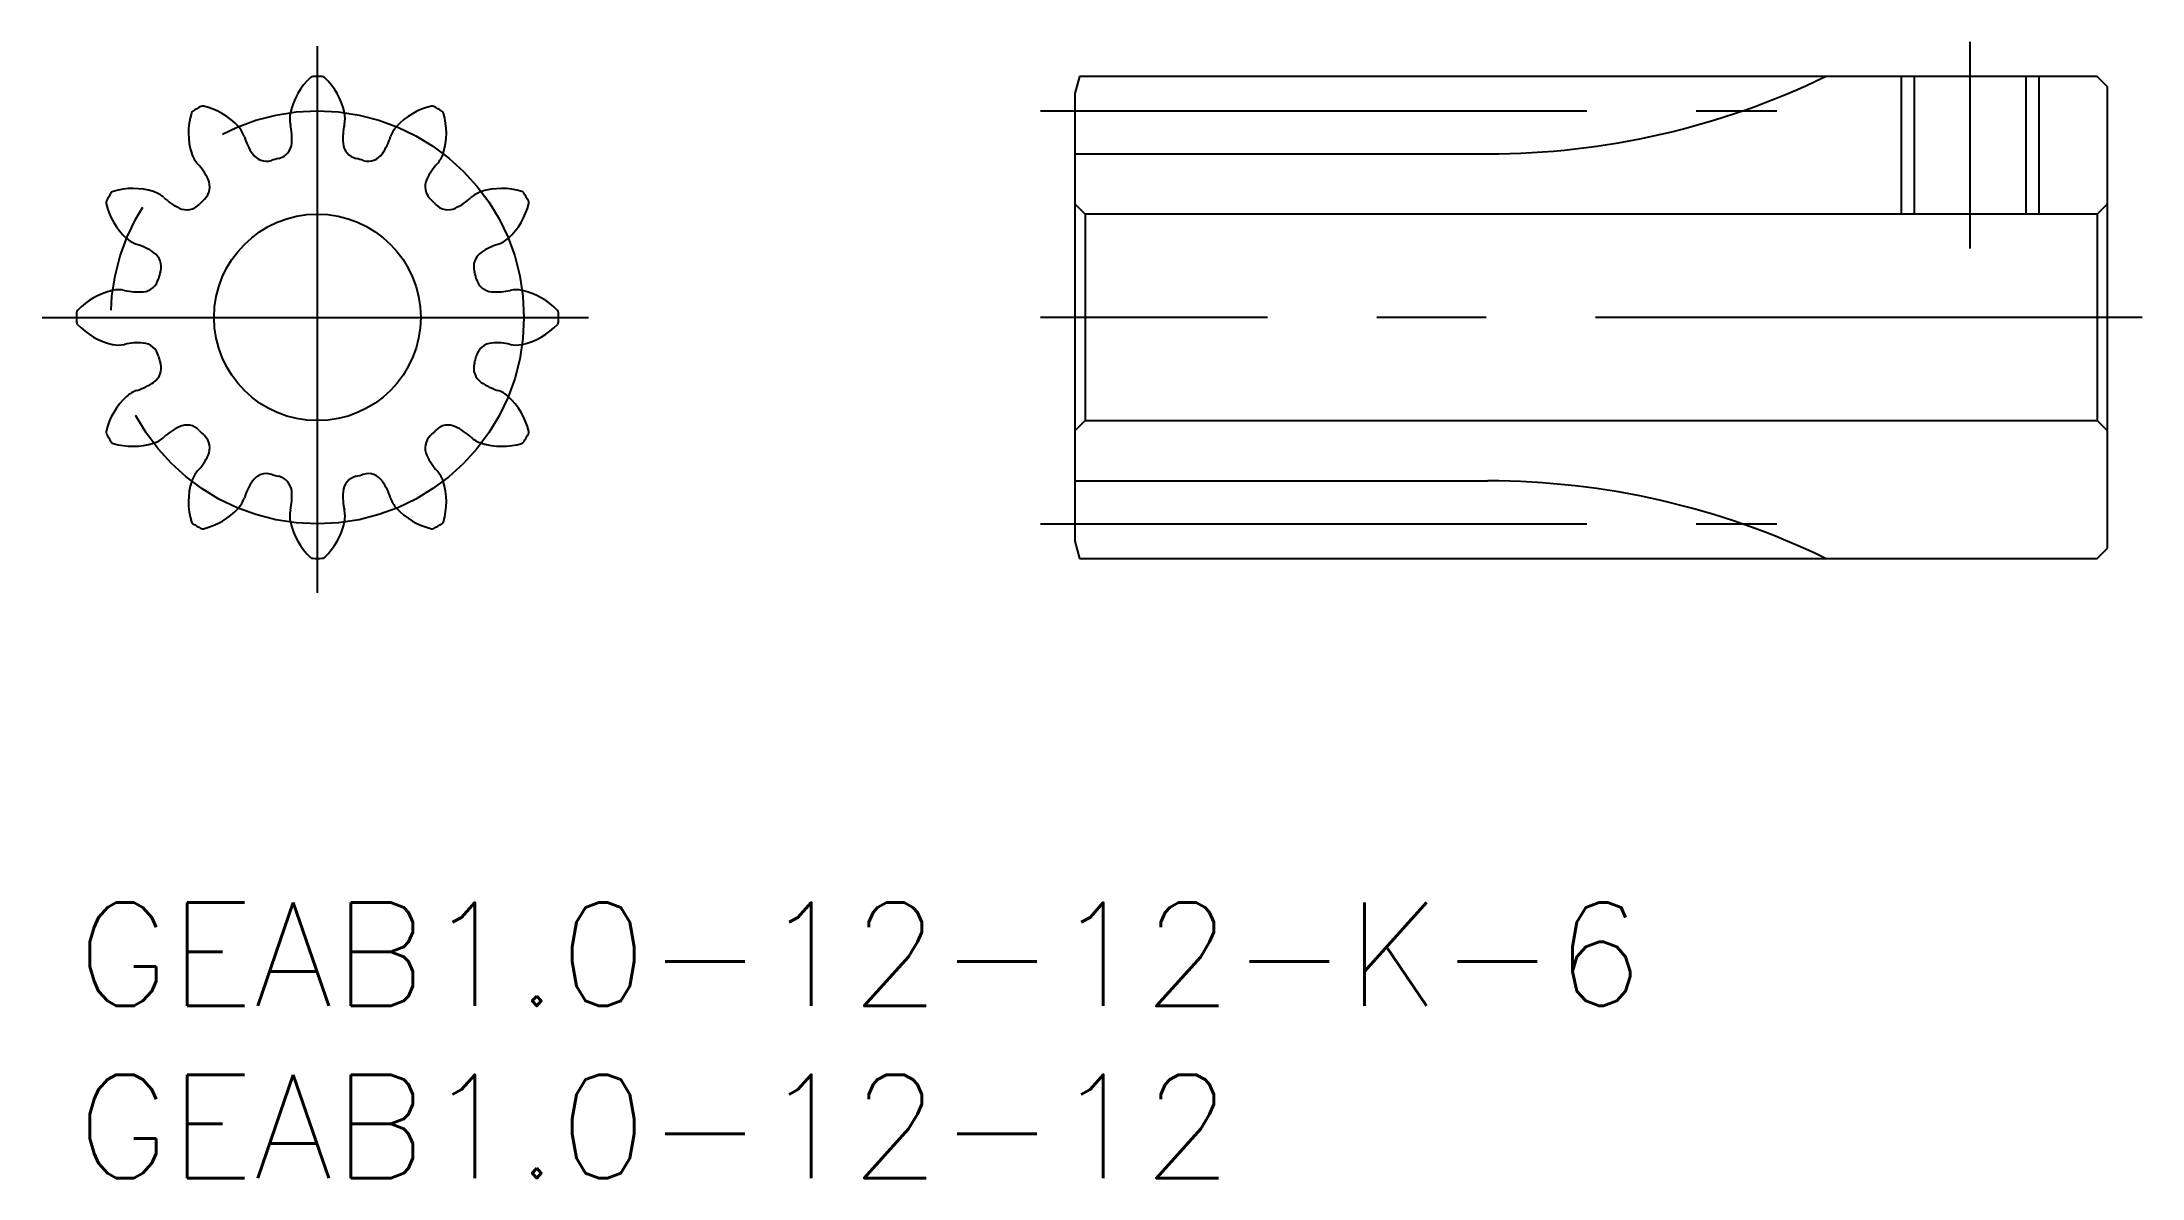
# Model space of a CAD drawing. Extents: x -1 to 60, y -8 to 25.
import ezdxf

# ---------------------------------------------------------------- set-up
doc = ezdxf.new("R2010")
doc.units = 0
doc.header["$LTSCALE"] = 0.5
doc.linetypes.add('CENTER', pattern=[50.8, 31.75, -6.35, 6.35, -6.35])
for name, color, linetype in [('MSM_CENTER', 1, 'CENTER'), ('MSM_CONTINUOUS', 7, 'CONTINUOUS'), ('MSM_NARROW', 5, 'CONTINUOUS'), ('MSM_PART_NUMBER', 7, 'CONTINUOUS')]:
    doc.layers.add(name, color=color, linetype=linetype)
doc.styles.get("Standard").update_dxf_attribs({"font": 'txt.shx', "height": 1, "bigfont": 'bigfont.shx'})

# ---------------------------------------------------------------- blocks, each defined once
blk = doc.blocks.new('*U3')
at = {"layer": 'MSM_PART_NUMBER'}
blk.add_text('GEAB1.0-12-12', height=3, dxfattribs=at).set_placement((0, -8))
blk = doc.blocks.new('*U4')
at = {"layer": 'MSM_PART_NUMBER'}
blk.add_text('GEAB1.0-12-12-K-6', height=3, dxfattribs=at).set_placement((0, -3))

msp = doc.modelspace()

# ---------------------------------------------------------------- linework, layer by layer
at = {"layer": 'MSM_CENTER'}
for p, q in [((7, 9), (7, 25)), ((55, 25), (55, 19)), ((28, 23), (49.395, 23)), ((-1, 17), (15, 17)), ((60, 17), (28, 17)), ((28, 11), (49.395, 11))]:
    msp.add_line(p, q, dxfattribs=at)
msp.add_circle((7, 17), 6, dxfattribs=at)
at = {"layer": 'MSM_CONTINUOUS'}
for p, q in [((29.134, 24), (29, 23.5)), ((58.7, 24), (29.134, 24)), ((53.379, 24), (53.379, 20)), ((56.621, 24), (56.621, 20)), ((59, 23.7), (58.7, 24)), ((29, 23.5), (29, 10.5)), ((59, 10.3), (59, 23.7)), ((29, 21.75), (41, 21.75)), ((29, 20.3), (29.3, 20)), ((58.7, 20), (59, 20.3)), ((29.3, 20), (29.3, 14)), ((58.7, 20), (29.3, 20)), ((58.7, 20), (58.7, 14)), ((29.3, 14), (29, 13.7)), ((29.3, 14), (58.7, 14)), ((59, 13.7), (58.7, 14)), ((29, 12.25), (41, 12.25)), ((29, 10.5), (29.134, 10)), ((29.134, 10), (58.7, 10)), ((58.7, 10), (59, 10.3))]:
    msp.add_line(p, q, dxfattribs=at)
msp.add_circle((7, 17), 3, dxfattribs=at)
for centre, radius, start, end in [((8.169, 22.516), 2, 133.29336, 167.5), ((6.867, 23.899), 0.1, 91.10828, 133.29336), ((7, 17), 7, 88.89172, 91.10828), ((7.133, 23.899), 0.1, 46.70664, 88.89172), ((5.831, 22.516), 2, 12.5, 46.70664), ((41, 44.25), 22.5, 270, 295.84193), ((5.255, 22.362), 2, 163.29336, 197.5), ((3.435, 22.908), 0.1, 121.10828, 163.29336), ((7, 17), 7, 118.89172, 121.10828), ((3.666, 23.041), 0.1, 76.70664, 118.89172), ((3.229, 21.192), 2, 42.5, 76.70664), ((7, 22.775), 0.802, 167.49998, 192.53516), ((4.415, 22.2), 1.846, 355.76288, 12.53517), ((9.585, 22.2), 1.846, 167.46483, 184.23712), ((7, 22.775), 0.802, 347.46484, 12.50002), ((10.771, 21.192), 2, 103.29336, 137.5), ((10.334, 23.041), 0.1, 61.10828, 103.29336), ((7, 17), 7, 58.89172, 61.10828), ((10.565, 22.908), 0.1, 16.70664, 58.89172), ((8.745, 22.362), 2, 342.5, 16.70664), ((4.112, 22.001), 0.802, 17.46484, 42.50002), ((6.639, 22.796), 1.846, 197.46483, 214.23712), ((5.757, 22.101), 0.5, 283.69239, 355.76288), ((8.243, 22.101), 0.5, 184.23712, 256.30761), ((7.361, 22.796), 1.846, 325.76288, 342.53517), ((9.888, 22.001), 0.802, 137.49998, 162.53516), ((4.112, 22.001), 0.802, 197.49998, 222.53516), ((2.161, 20.211), 1.846, 25.76288, 42.53517), ((5.526, 22.039), 0.5, 214.23712, 286.30761), ((7, 17), 4.75, 103.69239, 106.30761), ((7, 17), 4.75, 73.69239, 76.30761), ((8.474, 22.039), 0.5, 253.69239, 325.76288), ((11.839, 20.211), 1.846, 137.46483, 154.23712), ((9.888, 22.001), 0.802, 317.46484, 342.50002), ((1.638, 18.745), 2, 72.5, 106.70664), ((3.373, 20.796), 0.5, 313.69239, 25.76288), ((10.627, 20.796), 0.5, 154.23712, 226.30761), ((12.362, 18.745), 2, 73.29336, 107.5), ((0.959, 20.334), 0.1, 151.10828, 193.29336), ((2.808, 20.771), 2, 193.29336, 227.5), ((7, 17), 7, 148.89172, 151.10828), ((1.092, 20.565), 0.1, 106.70664, 148.89172), ((1.999, 19.888), 0.802, 47.46484, 72.50002), ((3.789, 21.839), 1.846, 227.46483, 244.23712), ((3.204, 20.627), 0.5, 244.23712, 316.30761), ((7, 17), 4.75, 133.69239, 136.30761), ((7, 17), 4.75, 43.69239, 46.30761), ((10.796, 20.627), 0.5, 223.69239, 295.76288), ((10.211, 21.839), 1.846, 295.76288, 312.53517), ((12.001, 19.888), 0.802, 107.49998, 132.53516), ((11.192, 20.771), 2, 312.5, 346.70664), ((12.908, 20.565), 0.1, 31.10828, 73.29336), ((7, 17), 7, 28.89172, 31.10828), ((13.041, 20.334), 0.1, 346.70664, 28.89172), ((1.999, 19.888), 0.802, 227.49998, 252.53516), ((1.204, 17.361), 1.846, 55.76288, 72.53517), ((12.796, 17.361), 1.846, 107.46483, 124.23712), ((12.001, 19.888), 0.802, 287.46484, 312.50002), ((1.961, 18.474), 0.5, 343.69239, 55.76288), ((7, 17), 4.75, 163.69239, 166.30761), ((12.039, 18.474), 0.5, 124.23712, 196.30761), ((7, 17), 4.75, 13.69239, 16.30761), ((1.484, 15.831), 2, 102.5, 136.70664), ((1.225, 17), 0.802, 77.46484, 102.50002), ((1.8, 19.585), 1.846, 257.46483, 274.23712), ((1.899, 18.243), 0.5, 274.23712, 346.30761), ((12.101, 18.243), 0.5, 193.69239, 265.76288), ((12.2, 19.585), 1.846, 265.76288, 282.53517), ((12.775, 17), 0.802, 77.49998, 102.53516), ((12.516, 15.831), 2, 43.29336, 77.5), ((7, 17), 7, 178.89172, 181.10828), ((0.101, 17.133), 0.1, 136.70664, 178.89172), ((13.899, 17.133), 0.1, 1.10828, 43.29336), ((7, 17), 7, 358.89172, 1.10828), ((0.101, 16.867), 0.1, 181.10828, 223.29336), ((1.484, 18.169), 2, 223.29336, 257.5), ((12.516, 18.169), 2, 282.5, 316.70664), ((13.899, 16.867), 0.1, 316.70664, 358.89172), ((1.225, 17), 0.802, 257.49998, 282.53516), ((1.8, 14.415), 1.846, 85.76288, 102.53517), ((1.899, 15.757), 0.5, 13.69239, 85.76288), ((7, 17), 4.75, 193.69239, 196.30761), ((7, 17), 4.75, 343.69239, 346.30761), ((12.101, 15.757), 0.5, 94.23712, 166.30761), ((12.2, 14.415), 1.846, 77.46483, 94.23712), ((12.775, 17), 0.802, 257.46484, 282.50002), ((1.961, 15.526), 0.5, 304.23712, 16.30761), ((12.039, 15.526), 0.5, 163.69239, 235.76288), ((2.808, 13.229), 2, 132.5, 166.70664), ((1.999, 14.112), 0.802, 107.46484, 132.50002), ((1.204, 16.639), 1.846, 287.46483, 304.23712), ((12.796, 16.639), 1.846, 235.76288, 252.53517), ((12.001, 14.112), 0.802, 47.49998, 72.53516), ((11.192, 13.229), 2, 13.29336, 47.5), ((0.959, 13.666), 0.1, 166.70664, 208.89172), ((7, 17), 7, 208.89172, 211.10828), ((1.999, 14.112), 0.802, 287.49998, 312.53516), ((3.789, 12.161), 1.846, 115.76288, 132.53517), ((3.204, 13.373), 0.5, 43.69239, 115.76288), ((7, 17), 4.75, 223.69239, 226.30761), ((3.373, 13.204), 0.5, 334.23712, 46.30761), ((10.627, 13.204), 0.5, 133.69239, 205.76288), ((7, 17), 4.75, 313.69239, 316.30761), ((10.796, 13.373), 0.5, 64.23712, 136.30761), ((10.211, 12.161), 1.846, 47.46483, 64.23712), ((12.001, 14.112), 0.802, 227.46484, 252.50002), ((7, 17), 7, 328.89172, 331.10828), ((13.041, 13.666), 0.1, 331.10828, 13.29336), ((1.092, 13.435), 0.1, 211.10828, 253.29336), ((1.638, 15.255), 2, 253.29336, 287.5), ((2.161, 13.789), 1.846, 317.46483, 334.23712), ((11.839, 13.789), 1.846, 205.76288, 222.53517), ((12.362, 15.255), 2, 252.5, 286.70664), ((12.908, 13.435), 0.1, 286.70664, 328.89172), ((5.255, 11.638), 2, 162.5, 196.70664), ((4.112, 11.999), 0.802, 137.46484, 162.50002), ((6.639, 11.204), 1.846, 145.76288, 162.53517), ((5.526, 11.961), 0.5, 73.69239, 145.76288), ((7, 17), 4.75, 253.69239, 256.30761), ((5.757, 11.899), 0.5, 4.23712, 76.30761), ((8.243, 11.899), 0.5, 103.69239, 175.76288), ((7, 17), 4.75, 283.69239, 286.30761), ((8.474, 11.961), 0.5, 34.23712, 106.30761), ((7.361, 11.204), 1.846, 17.46483, 34.23712), ((9.888, 11.999), 0.802, 17.49998, 42.53516), ((8.745, 11.638), 2, 343.29336, 17.5), ((41, -10.25), 22.5, 64.15807, 90), ((4.112, 11.999), 0.802, 317.49998, 342.53516), ((4.415, 11.8), 1.846, 347.46483, 4.23712), ((9.585, 11.8), 1.846, 175.76288, 192.53517), ((9.888, 11.999), 0.802, 197.46484, 222.50002), ((3.435, 11.092), 0.1, 196.70664, 238.89172), ((7, 17), 7, 238.89172, 241.10828), ((3.229, 12.808), 2, 283.29336, 317.5), ((7, 11.225), 0.802, 167.46484, 192.50002), ((8.169, 11.484), 2, 192.5, 226.70664), ((5.831, 11.484), 2, 313.29336, 347.5), ((7, 11.225), 0.802, 347.49998, 12.53516), ((10.771, 12.808), 2, 222.5, 256.70664), ((7, 17), 7, 298.89172, 301.10828), ((10.565, 11.092), 0.1, 301.10828, 343.29336), ((3.666, 10.959), 0.1, 241.10828, 283.29336), ((10.334, 10.959), 0.1, 256.70664, 298.89172), ((6.867, 10.101), 0.1, 226.70664, 268.89172), ((7, 17), 7, 268.89172, 271.10828), ((7.133, 10.101), 0.1, 271.10828, 313.29336)]:
    msp.add_arc(centre, radius, start, end, dxfattribs=at)
at = {"layer": 'MSM_NARROW'}
for p, q in [((53, 24), (53, 20)), ((57, 24), (57, 20))]:
    msp.add_line(p, q, dxfattribs=at)

# ---------------------------------------------------------------- block references
at = {"layer": 'MSM_CONTINUOUS'}
for name in ['*U4', '*U3']:
    msp.add_blockref(name, (0, 0), dxfattribs=at)

doc.saveas('drawing.dxf')
